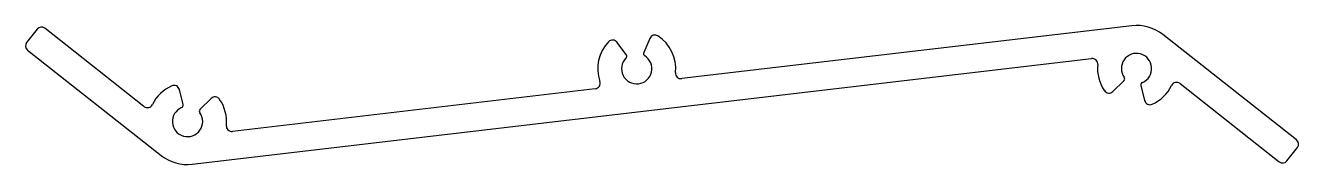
# Model space of a CAD drawing. Extents: x -90 to 90, y 1 to 20.
import ezdxf

# ---------------------------------------------------------------- set-up
doc = ezdxf.new("R2010")
doc.units = 0
doc.layers.get('0').update_dxf_attribs({"linetype": 'CONTINUOUS'})

msp = doc.modelspace()

# ---------------------------------------------------------------- linework, layer by layer
for p, q in [((-88.68, 19.9), (-90.19, 17.98)), ((-73.53, 8.91), (-87.61, 20.02)), ((66.7, 20.36), (2.8, 12.85)), ((-1.73, 18.56), (-2.6, 16.56)), ((90.06, 4.14), (71.08, 19.13)), ((-90.06, 16.91), (-71.09, 1.93)), ((-5.08, 16.26), (-6.39, 18.02)), ((-66.71, 0.69), (60.96, 15.7)), ((-67.97, 9.19), (-68.5, 11.3)), ((-9.47, 11.41), (-60.97, 5.35)), ((63.99, 11.02), (65.56, 12.55)), ((67.96, 11.87), (68.5, 9.75)), ((73.53, 12.15), (87.6, 1.03)), ((-64, 10.03), (-65.56, 8.51)), ((88.67, 1.16), (90.18, 3.07))]:
    msp.add_line(p, q)
for centre, radius, start, end in [((-88.08, 19.42), 0.762, 51.7056, 141.7056), ((67.4, 14.46), 5.94, 51.7056, 96.7056), ((-3.59, 14.26), 5.54, 136.2479, 199.1129), ((-7.02, 17.55), 0.787, 36.7056, 136.2479), ((-1.01, 18.25), 0.787, 57.1633, 156.7056), ((-3.59, 14.26), 5.54, 354.2983, 57.1633), ((-89.59, 17.51), 0.762, 141.7056, 231.7056), ((-5.38, 16.04), 0.381, 315.3762, 36.7056), ((-2.25, 16.41), 0.381, 156.7056, 238.035), ((67.35, 14.29), 2.15, 292.8762, 215.535), ((-3.59, 14.26), 2.15, 135.3762, 58.035), ((61.06, 14.92), 0.787, 354.2983, 96.7056), ((67.35, 14.29), 5.54, 174.2983, 214.6633), ((2.71, 13.63), 0.787, 174.2983, 276.7056), ((65.29, 12.82), 0.381, 314.2056, 35.535), ((-67.35, 6.76), 5.54, 113.7479, 154.1129), ((-69.27, 11.11), 0.787, 14.2056, 113.7479), ((-9.56, 12.19), 0.787, 276.7056, 19.1129), ((63.44, 11.59), 0.787, 214.6633, 314.2056), ((68.33, 11.96), 0.381, 112.8762, 194.2056), ((67.35, 14.29), 5.54, 293.7479, 334.1129), ((73.04, 11.53), 0.787, 51.7056, 154.1129), ((-73.04, 9.53), 0.787, 231.7056, 334.1129), ((-68.34, 9.09), 0.381, 292.8762, 14.2056), ((-63.45, 9.47), 0.787, 34.6633, 134.2056), ((-67.35, 6.76), 5.54, 354.2983, 34.6633), ((69.26, 9.94), 0.787, 194.2056, 293.7479), ((-67.35, 6.76), 2.15, 112.8762, 35.535), ((-65.3, 8.23), 0.381, 134.2056, 215.535), ((-61.06, 6.14), 0.787, 174.2983, 276.7056), ((89.59, 3.54), 0.762, 321.7056, 51.7056), ((-67.4, 6.59), 5.94, 231.7056, 276.7056), ((88.08, 1.63), 0.762, 231.7056, 321.7056)]:
    msp.add_arc(centre, radius, start, end)

doc.saveas('drawing.dxf')
